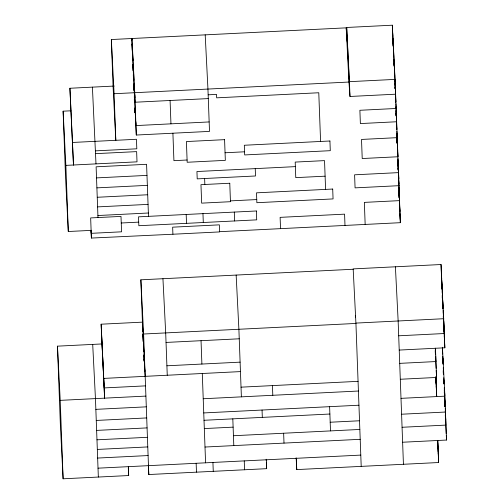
<?xml version="1.0" encoding="UTF-8"?>
<svg xmlns="http://www.w3.org/2000/svg" width="504" height="504" viewBox="0 0 504 504"><rect width="100%" height="100%" fill="white"/><g stroke="black" fill="none" stroke-linecap="round" stroke-linejoin="round"><path stroke-width="0.76" d="M349.663 90.184L346.689 27.474L392.326 25.2L395.155 81.705M111.346 39.539L114.093 93.731L115.807 140.307L113.06 86.108L111.346 39.539L131.72 38.524L136.3 135.034L209.507 131.393L207.944 89.063L205.197 34.864M132.048 39.974L131.998 38.506L346.198 27.846L347.237 42.273M69.911 88.257L73.49 165.003L69.911 88.257L114.232 86.052M394.903 80.06L395.615 94.198L349.984 96.472L349.436 81.667L395.073 79.393L400.352 222.686L219.605 231.683M114.093 93.731L134.467 92.717M136.3 135.034L134.738 92.705L348.944 82.045L349.984 96.472M208.158 94.815L216.531 94.393L216.663 97.839L318.78 92.755L320.582 141.454M208.297 98.589L135.091 102.23L134.694 94.374M91.117 230.378L68.298 231.512L65.552 177.32L63.113 111.182L70.932 110.798M209.154 121.937L135.954 125.584L135.721 121.603M72.658 142.456L136.458 139.28L136.811 148.806L95.508 150.86M397.221 137.661L361.513 139.438L362.219 158.533L397.927 156.757L397.398 145.146M95.609 153.657L136.641 151.616L137.012 161.841L65.86 165.381L68.298 231.512M225.061 152.769L244.553 151.798M187.091 160.007L173.918 160.669L172.904 133.213M295.363 166.629L196.938 171.53L197.209 178.876L255.515 175.978L255.244 168.626M96.529 177.899L146.985 175.392M325.105 176.179L295.772 177.641L295.199 162.08L324.532 160.618L325.59 189.397M398.506 172.626L354.596 174.812L355.074 187.866L398.992 185.68L398.393 173.899M96.9 187.866L147.351 185.352M97.247 197.272L147.697 194.764M97.6 206.892L148.056 204.385M230.429 200.882L256.75 199.571M97.921 215.523L148.371 213.009M121.243 223.001L138.707 222.132M172.91 234.234L219.612 231.916L219.353 224.847L172.651 227.172L172.91 234.234L91.4 238.064L91.003 230.208L91.224 233.327L121.565 231.815L120.998 216.405L90.657 217.917L91.4 238.064M399.218 350.072L444.856 347.798L441.038 264.524L353.172 268.897L355.931 323.442L143.615 334.013L148.8 474.535L266.666 468.67L266.339 459.793M142.783 331.67L140.868 279.815L353.184 269.249M101.128 324.198L104.605 398.147L101.128 324.198L142.43 322.144L145.177 376.343M443.785 318.717L355.919 323.089L361.204 466.383M128.356 466.66L128.684 475.537L63.107 478.8L60.36 424.607L57.469 346.16L102.797 343.904M166.043 342.436L239.243 338.795M398.696 335.796L444.326 333.522L443.759 321.224M166.9 365.791L240.106 362.149M399.71 363.359L435.966 361.551L435.689 356.057M103.874 378.397L240.452 371.599M145.53 385.869L104.227 387.923L101.48 333.73M241.025 387.166L358.067 381.339M400.296 379.26L436.552 377.452L435.481 348.264M63.107 478.8L60.215 400.359L145.902 396.094M203.219 398.752L358.426 391.028M95.848 409.355L146.299 406.841M401.001 398.349L444.912 396.169L442.449 347.47M203.742 412.94L358.949 405.216M96.258 420.443L146.708 417.929M204.013 420.286L329.887 414.023M401.587 414.219L445.498 412.033L445.303 408.108M96.623 430.403L147.08 427.896M330.189 422.232L359.522 420.771M204.315 428.576L233.119 427.14M96.97 439.816L147.426 437.302M402.066 427.279L445.983 425.093L445.265 409.758M233.44 435.733L359.837 429.446M97.322 449.436L147.779 446.922M205.002 447.035L360.202 439.312M402.62 442.235L446.531 440.049L444.742 393.353M97.644 458.06L148.094 455.553M98.015 468.172L360.788 455.093M296.15 457.808L296.743 469.589L438.625 462.527L437.812 440.483M441.523 275.656L441.68 278.75M441.756 280.3L442.172 289.271M442.241 290.241L442.682 299.332M442.751 300.302L443.211 308.946M443.262 310.369L444.15 328.627M441.756 281.742L442.121 289.359M442.241 291.684L442.632 299.42M442.751 301.745L443.129 308.839M443.262 311.812L443.64 318.906M442.266 296.749L442.386 299.105M442.751 306.016L442.865 308.53M443.262 316.077L443.381 318.736M443.772 326.145L444.087 332.338M444.257 336.017L444.856 347.798M443.073 364.121L442.751 357.84L442.978 363.983M443.274 367.655L443.583 373.848M443.778 377.716L444.093 383.916M444.263 387.683L444.604 393.977M444.761 397.076L445.221 406.539M443.394 374.037L443.293 370.402L443.344 371.826M443.766 379.695L443.942 383.928M444.27 389.756L444.452 393.996M444.78 399.823L445.133 406.791M443.772 381.881L443.854 383.431M444.282 391.948L444.364 393.498M444.793 402.016L445.032 406.659M445.265 411.302L445.7 419.819M444.774 404.958L444.856 406.507M445.284 415.025L445.561 420.443M445.794 425.086L446.216 433.761M446.292 435.336L446.531 440.049M435.292 348.201L435.588 354.558M435.217 350.532L435.399 354.677M435.727 360.599L436.118 368.342M436.199 370.383L436.552 377.452M435.891 377.452L436.281 385.195M435.809 376.872L436.533 391.873M435.752 376.916L436.029 383.223M436.199 386.083L436.703 396.572L435.998 377.477M437.718 440.918L438.31 454.066M437.711 443.041L438.159 452.208M438.222 453.109L438.625 462.527M395.407 88.439L392.685 32.93M393.189 46.286L392.874 40.005L393.095 46.015M393.366 50.009L393.706 56.498M393.863 59.642L394.185 65.923M394.386 69.848L394.701 76.135M393.479 55.85L393.397 54.281L393.454 55.843M393.857 63.019L394.015 66.112M394.367 73.08L394.525 76.18M394.878 83.147L395.149 88.843M395.388 93.215L395.823 102.192M395.905 103.761L396.144 108.473L359.887 110.282L360.373 123.568L396.635 121.76L396.396 117.048M394.884 87.205L394.96 88.773M395.401 97.417L395.621 102.343M395.879 106.842L396.283 115.504M395.873 110.71L396.081 115.794M396.383 120.771L396.761 129.604M396.9 131.38L397.404 142.714M395.892 113.167L396.012 115.933M396.402 123.228L396.711 129.427M396.906 133.295L397.7 150.69M396.377 125.017L396.616 129.66M396.887 135.078L397.284 142.821M396.383 126.913L396.503 129.238M396.894 136.975L397.209 143.174M397.404 147.042L397.832 156.297M396.887 140.414L397.013 143.224M397.385 149.827L397.738 156.794M397.895 159.894L398.79 178.712L397.889 160.908M396.913 141.548L396.988 143.098M397.423 151.616L397.656 156.259M397.398 154.262L397.511 156.801M397.914 164.474L398.198 169.974M397.921 168.26L397.99 170.006M398.431 178.322L398.708 183.746M398.903 187.614L399.54 200.636L364.348 202.387L365.161 224.438M398.393 180.476L398.557 184.036M398.903 190.543L399.262 197.971M399.414 200.611L399.93 211.132M398.412 181.585L398.532 183.91M398.922 191.652L399.168 198.085M399.401 201.493L400.233 219.423M398.916 193.75L399.111 197.618M399.426 203.811L399.798 211.686M399.937 213.879L400.352 222.686M395.401 266.792L398.147 320.991L403.433 464.279M346.689 27.474L349.436 81.667M346.198 27.846L348.944 82.045M355.326 315.422L355.44 317.041M266.188 459.245L266.269 460.814M266.345 462.389L266.666 468.67M236.149 275.071L238.89 329.269L241.384 396.856M162.943 278.718L165.69 332.911L167.252 375.241M131.998 38.506L134.738 92.705M134.77 94.607L134.927 97.719M132.344 48.038L132.464 50.394L132.212 44.371M132.665 54.319L132.987 60.6M133.182 64.531L133.459 70.025M133.661 73.956L133.976 80.237M134.184 83.639L134.499 89.87M133.365 74.529L133.648 80.029M133.844 83.954L134.165 90.235M134.36 94.166L134.719 101.235M135.078 108.303L135.286 113.028M133.793 85.548L134.032 90.266M134.31 95.76L134.593 101.26M135.015 108.297L135.255 112.972M135.689 121.54L135.746 124.034M133.793 86.65L133.951 89.794M134.31 96.862L134.511 100.794M134.864 107.862L135.103 112.575M135.532 121.962L135.702 124.356M134.303 99.32L134.385 100.895M134.82 109.532L134.977 112.675M135.494 121.899L135.576 124.457M140.868 279.815L143.615 334.013M142.903 334.026L143.262 341.095M143.382 343.451L143.779 351.307M144.352 361.003L144.037 354.772L144.119 357.046M144.654 368.588L144.868 371.133M144.56 368.405L144.755 371.58M143.401 346.613L143.634 351.326M143.873 356.038L144.113 360.751M144.509 368.6L144.629 370.957M143.873 358.93L143.993 361.286M144.39 369.142L144.509 371.498M148.321 465.11L148.8 474.535M128.287 467.68L128.684 475.537M92.408 87.135L95.987 163.882M92.705 344.408L95.451 398.607L98.343 477.049M63.113 111.182L65.86 165.381M57.469 346.16L60.215 400.359M131.72 38.524L131.79 40.087M131.96 44.005L132.231 50.274M132.401 54.193L132.672 60.461M132.842 64.38L133.113 70.648M133.321 75.354L133.522 80.054L133.314 74.296M444.106 329.389L444.219 332.451M444.276 333.982L444.56 341.63M441.038 264.524L441.58 279.329M441.75 283.834L442.021 289.094M442.247 295.212L442.361 298.274M442.544 349.996L442.688 353.821M442.77 356.114L442.997 362.237M442.367 347.262L442.613 354.06M443.262 371.643L443.344 373.886M398.639 174.604L398.696 176.028M395.394 90.26L395.823 101.726M396.44 118.604L396.837 129.308M397.914 158.59L398.173 165.469M398.765 181.572L398.847 183.866M398.903 185.396L399.218 193.807M392.881 38.241L392.931 39.665M393.372 51.49L393.542 56.076M392.326 25.2L392.729 36.105M344.994 225.439L344.579 214.15L280.117 217.356L280.539 228.646M329.616 406.678L330.504 430.901M296.327 458.3L296.743 469.589M283.639 433.238L284.004 443.104M272.443 385.598L272.803 395.294M262.048 410.036L262.319 417.388M244.245 460.895L244.572 469.766M234.291 212.083L234.618 220.96M232.817 418.856L233.799 445.605M204.624 178.511L204.844 184.483M212.927 462.451L213.255 471.328M202.967 213.639L203.295 222.516M201.039 340.698L201.896 364.046M202.287 373.495L205.582 462.817M196.151 463.289L196.478 472.16M186.19 214.477L186.518 223.354M170.087 100.491L170.951 123.839M148.497 216.355L146.576 164.304L96.119 166.811L97.99 217.552M132.577 54.262L132.804 60.486M132.949 64.38L133.182 70.61M133.818 88.011L133.9 90.21M142.89 334.681L143.155 341.731M143.382 347.999L143.501 351.137M224.576 139.658L186.411 141.555L187.173 162.263L225.338 160.36L224.576 139.658M329.931 140.994L244.314 145.253L244.673 154.942L330.29 150.683L329.931 140.994M229.774 183.242L200.97 184.672L201.657 203.137L230.454 201.701L229.774 183.242M332.703 189.044L256.498 192.837L256.864 202.709L333.068 198.916L332.703 189.044M256.378 210.981L138.512 216.846L138.839 225.723L256.706 219.857L256.378 210.981"/></g></svg>
